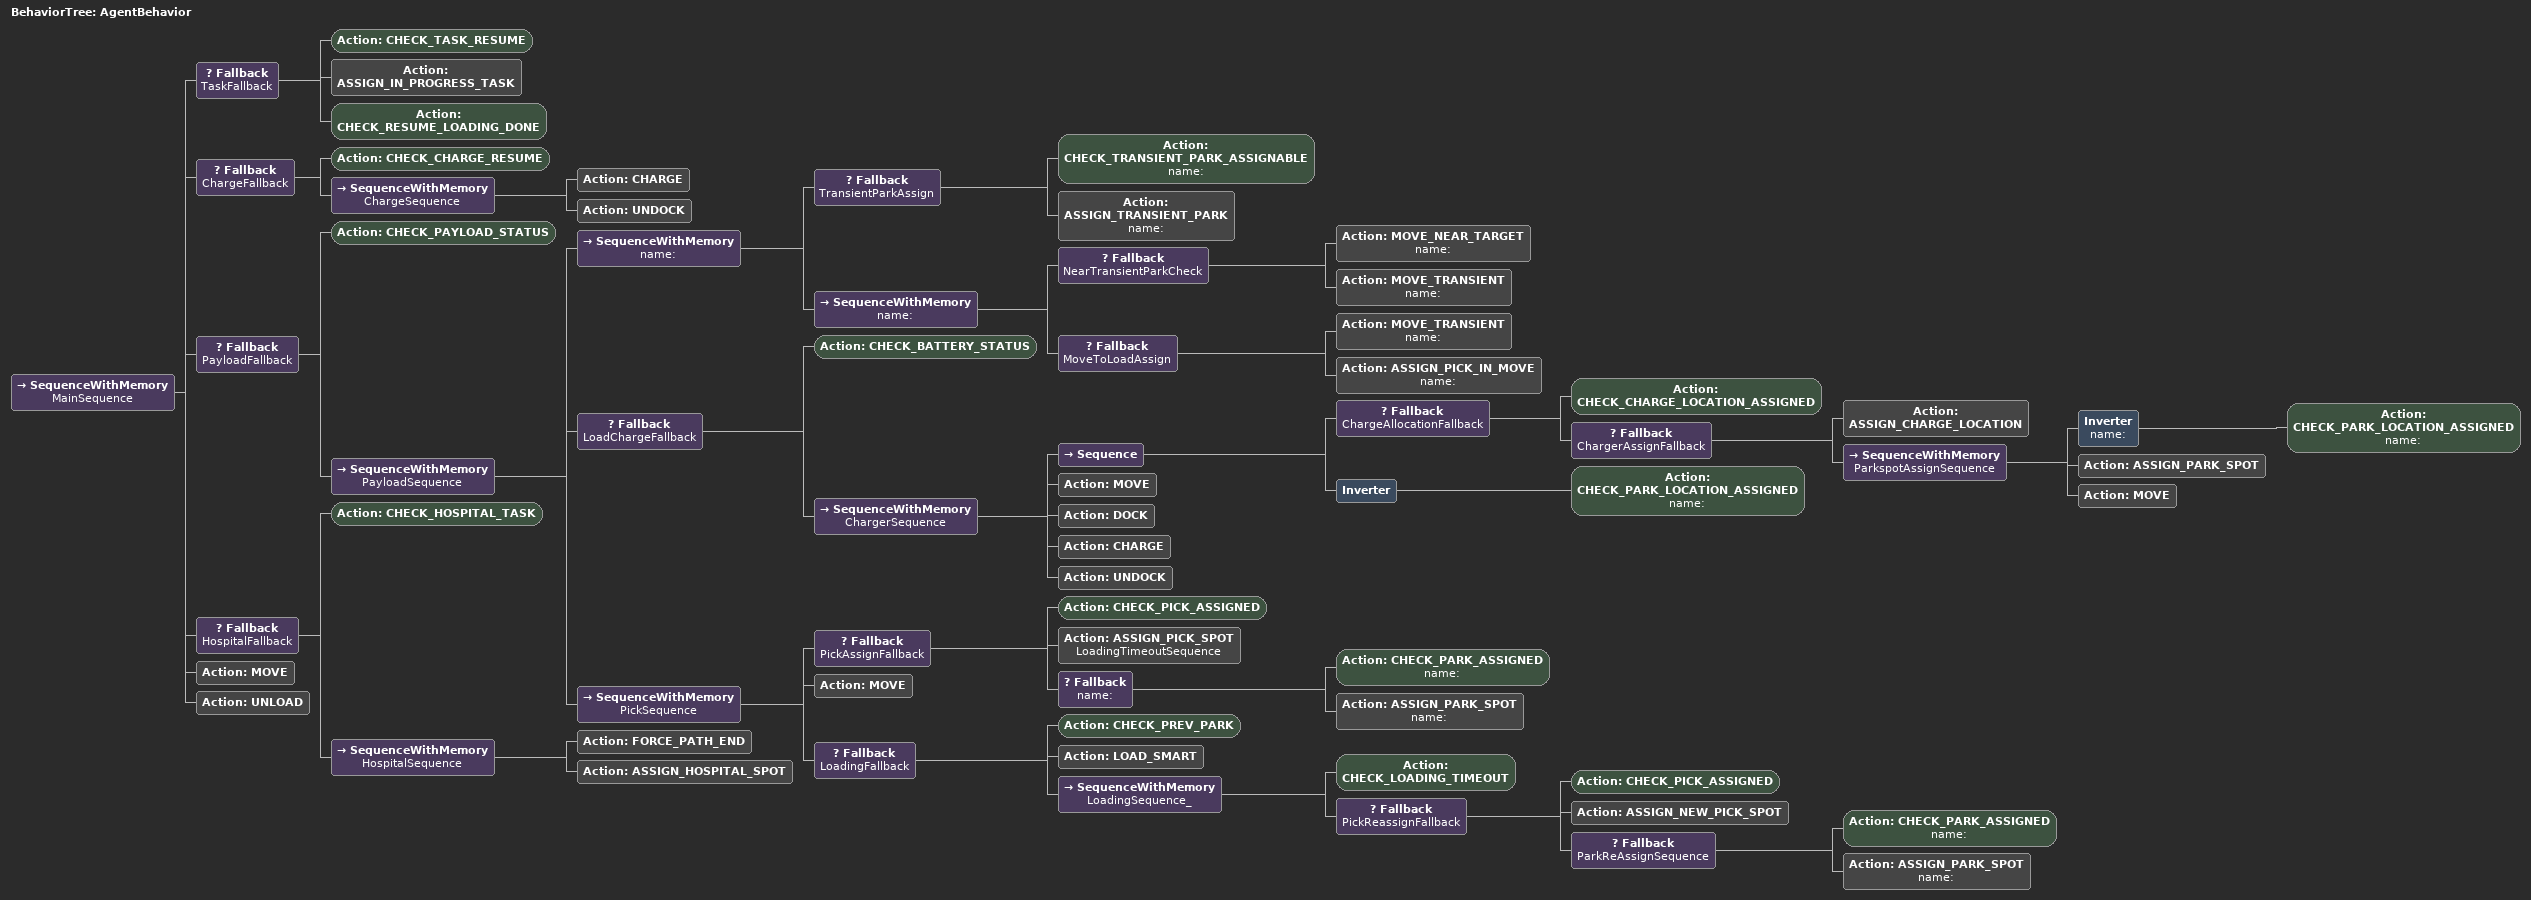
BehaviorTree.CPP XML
<?xml version='1.0' encoding='UTF-8'?>
<root main_tree_to_execute="AgentBehavior" BTCPP_format="4">
    <BehaviorTree ID="AgentBehavior">
        <SequenceWithMemory name="MainSequence">
            <Fallback name="TaskFallback">
                <Action ID="CHECK_TASK_RESUME" />
                <Action ID="ASSIGN_IN_PROGRESS_TASK" />
                <Action ID="CHECK_RESUME_LOADING_DONE" />
            </Fallback>
            <Fallback name="ChargeFallback">
                <Action ID="CHECK_CHARGE_RESUME" />
                <SequenceWithMemory name="ChargeSequence">
                    <Action ID="CHARGE" />
                    <Action ID="UNDOCK" />
                </SequenceWithMemory>
            </Fallback>
            <Fallback name="PayloadFallback">
                <Action ID="CHECK_PAYLOAD_STATUS" />
                <SequenceWithMemory name="PayloadSequence">
                    <SequenceWithMemory name="">
                        <Fallback name="TransientParkAssign">
                            <Action ID="CHECK_TRANSIENT_PARK_ASSIGNABLE" name="" />
                            <Action ID="ASSIGN_TRANSIENT_PARK" name="" />
                        </Fallback>
                        <SequenceWithMemory name="">
                            <Fallback name="NearTransientParkCheck">
                                <Action ID="MOVE_NEAR_TARGET" name="" />
                                <Action ID="MOVE_TRANSIENT" name="" />
                            </Fallback>
                            <Fallback name="MoveToLoadAssign">
                                <Action ID="MOVE_TRANSIENT" name="" />
                                <Action ID="ASSIGN_PICK_IN_MOVE" name="" />
                            </Fallback>
                        </SequenceWithMemory>
                    </SequenceWithMemory>
                    <Fallback name="LoadChargeFallback">
                        <Action ID="CHECK_BATTERY_STATUS" />
                        <SequenceWithMemory name="ChargerSequence">
                            <Sequence>
                                <Fallback name="ChargeAllocationFallback">
                                    <Action ID="CHECK_CHARGE_LOCATION_ASSIGNED" />
                                    <Fallback name="ChargerAssignFallback">
                                        <Action ID="ASSIGN_CHARGE_LOCATION" />
                                        <SequenceWithMemory name="ParkspotAssignSequence">
                                            <Inverter name="">
                                                <Action ID="CHECK_PARK_LOCATION_ASSIGNED" name="" />
                                            </Inverter>
                                            <Action ID="ASSIGN_PARK_SPOT" />
                                            <Action ID="MOVE" />
                                        </SequenceWithMemory>
                                    </Fallback>
                                </Fallback>
                                <Inverter>
                                    <Action ID="CHECK_PARK_LOCATION_ASSIGNED" name="" />
                                </Inverter>
                            </Sequence>
                            <Action ID="MOVE" />
                            <Action ID="DOCK" />
                            <Action ID="CHARGE" />
                            <Action ID="UNDOCK" />
                        </SequenceWithMemory>
                    </Fallback>
                    <SequenceWithMemory name="PickSequence">
                        <Fallback name="PickAssignFallback">
                            <Action ID="CHECK_PICK_ASSIGNED" />
                            <Action ID="ASSIGN_PICK_SPOT" name="LoadingTimeoutSequence" />
                            <Fallback name="">
                                <Action ID="CHECK_PARK_ASSIGNED" name="" />
                                <Action ID="ASSIGN_PARK_SPOT" name="" />
                            </Fallback>
                        </Fallback>
                        <Action ID="MOVE" />
                        <Fallback name="LoadingFallback">
                            <Action ID="CHECK_PREV_PARK" />
                            <Action ID="LOAD_SMART" />
                            <SequenceWithMemory name="LoadingSequence_">
                                <Action ID="CHECK_LOADING_TIMEOUT" />
                                <Fallback name="PickReassignFallback">
                                    <Action ID="CHECK_PICK_ASSIGNED" />
                                    <Action ID="ASSIGN_NEW_PICK_SPOT" />
                                    <Fallback name="ParkReAssignSequence">
                                        <Action ID="CHECK_PARK_ASSIGNED"
                                            name="" />
                                        <Action ID="ASSIGN_PARK_SPOT" name="" />
                                    </Fallback>
                                </Fallback>
                            </SequenceWithMemory>
                        </Fallback>
                    </SequenceWithMemory>
                </SequenceWithMemory>
            </Fallback>
            <Fallback name="HospitalFallback">
                <Action ID="CHECK_HOSPITAL_TASK" />
                <SequenceWithMemory name="HospitalSequence">
                    <Action ID="FORCE_PATH_END" />
                    <Action ID="ASSIGN_HOSPITAL_SPOT" />
                </SequenceWithMemory>
            </Fallback>
            <Action ID="MOVE" />
            <Action ID="UNLOAD" />
        </SequenceWithMemory>
    </BehaviorTree>
</root>
